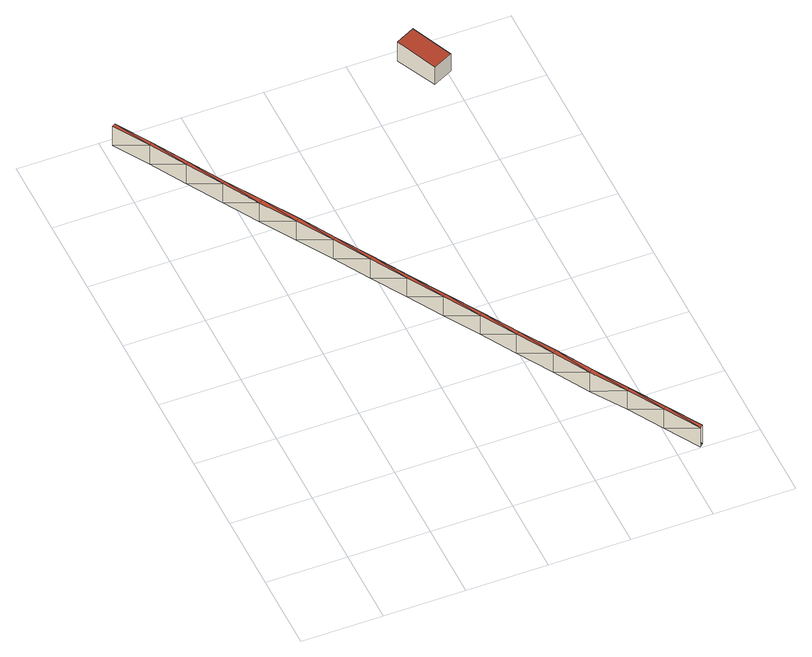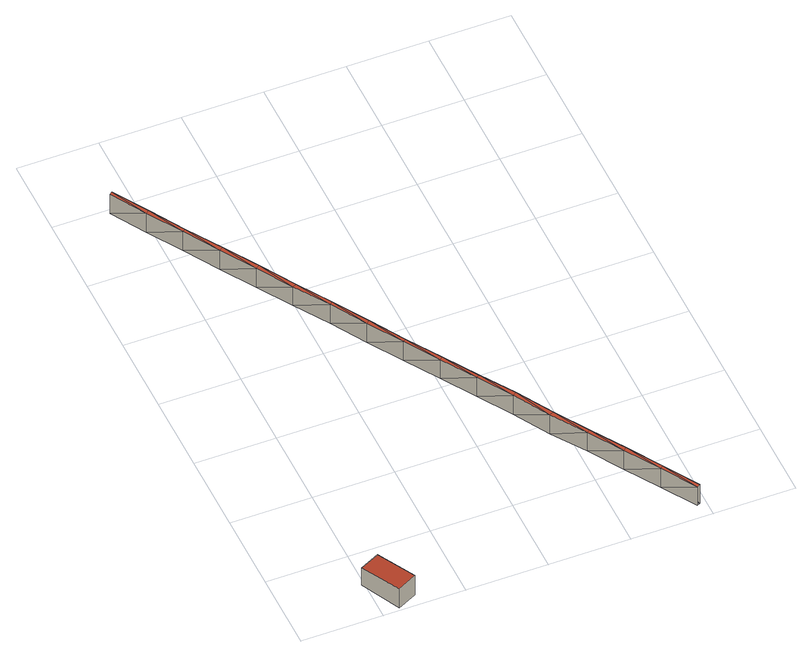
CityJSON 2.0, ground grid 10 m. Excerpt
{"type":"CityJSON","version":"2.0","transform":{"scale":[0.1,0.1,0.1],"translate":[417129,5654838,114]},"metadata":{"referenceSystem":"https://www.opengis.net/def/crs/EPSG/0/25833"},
"CityObjects":{
"building1":{"type":"Building","attributes":{"Stand_DGM":"2016","Stand_Basis-DLM":"2024","Gemeindeschluessel":"14612000","ObjektHoehe":3,"Stand_Laserscan":"2016","BodenHoehe":0,"Stand_3D-Stadtmodell":"2025","Geometrietyp2DReferenz":2000,"AbsoluteHoehe":0,"measuredHeight":3,"function":"51009_1700","roofType":"9999"},"geometry":[{"type":"MultiSurface","lod":"2","boundaries":[[[0,1,2]],[[1,0,3]],[[4,5,2]],[[0,2,5]],[[6,4,3]],[[6,5,4]],[[3,0,7]],[[6,3,7]],[[8,0,5]],[[0,8,7]],[[6,9,5]],[[8,5,9]],[[10,6,7]],[[7,8,11]],[[10,9,6]],[[10,7,11]],[[12,8,9]],[[8,12,11]],[[10,13,9]],[[12,9,13]],[[14,10,11]],[[11,12,15]],[[14,13,10]],[[14,11,15]],[[16,12,13]],[[12,16,15]],[[14,17,13]],[[16,13,17]],[[18,14,15]],[[15,16,19]],[[18,17,14]],[[18,15,19]],[[20,16,17]],[[16,20,19]],[[18,21,17]],[[20,17,21]],[[22,18,19]],[[19,20,23]],[[22,21,18]],[[22,19,23]],[[24,20,21]],[[20,24,23]],[[22,25,21]],[[24,21,25]],[[26,22,23]],[[23,24,27]],[[26,25,22]],[[26,23,27]],[[28,24,25]],[[24,28,27]],[[26,29,25]],[[28,25,29]],[[30,26,27]],[[27,28,31]],[[30,29,26]],[[30,27,31]],[[32,28,29]],[[28,32,31]],[[30,33,29]],[[32,29,33]],[[34,30,31]],[[31,32,35]],[[34,33,30]],[[34,31,35]],[[36,32,33]],[[32,36,35]],[[34,37,33]],[[36,33,37]],[[38,34,35]],[[38,37,34]],[[35,36,39]],[[38,35,39]],[[40,36,37]],[[36,40,39]],[[38,41,37]],[[40,37,41]],[[42,38,39]],[[39,40,43]],[[42,41,38]],[[42,39,43]],[[44,40,41]],[[40,44,43]],[[42,45,41]],[[44,41,45]],[[46,42,43]],[[43,44,47]],[[46,45,42]],[[46,43,47]],[[48,44,45]],[[44,48,47]],[[46,49,45]],[[48,45,49]],[[50,46,47]],[[47,48,51]],[[50,49,46]],[[50,47,51]],[[52,48,49]],[[48,52,51]],[[50,53,49]],[[52,49,53]],[[54,50,51]],[[51,52,55]],[[54,53,50]],[[54,51,55]],[[56,52,53]],[[52,56,55]],[[54,57,53]],[[56,53,57]],[[58,54,55]],[[55,56,59]],[[58,57,54]],[[58,55,59]],[[60,56,57]],[[56,60,59]],[[58,61,57]],[[60,57,61]],[[62,58,59]],[[59,60,63]],[[62,61,58]],[[62,59,63]],[[64,60,61]],[[62,65,61]],[[60,64,63]],[[64,61,65]],[[66,62,63]],[[63,64,67]],[[66,65,62]],[[66,63,67]]],"semantics":{"surfaces":[{"type":"WallSurface"},{"type":"RoofSurface"},{"type":"GroundSurface"}],"values":[0,1,2,0,0,2,1,0,0,1,2,0,0,1,2,0,0,1,2,0,0,1,2,0,0,1,2,0,0,1,2,0,0,1,2,0,0,1,2,0,0,1,2,0,0,1,2,0,0,1,2,0,0,1,2,0,0,1,2,0,0,1,2,0,0,1,2,0,0,2,1,0,0,1,2,0,0,1,2,0,0,1,2,0,0,1,2,0,0,1,2,0,0,1,2,0,0,1,2,0,0,1,2,0,0,1,2,0,0,1,2,0,0,1,2,0,0,1,2,0,0,2,1,0,0,1,2,0]}}]},
"building2":{"type":"Building","attributes":{"Dachtyp_tdc":"tdcPolyFlatRoof","Gemeindeschluessel":14612000,"Dachneigung":4.34,"QualitaetDacherkennung":64,"Geometrietyp2DReferenz":"3000","measuredHeight":3.04,"function":"31001_2000","roofType":"2100"},"geometry":[{"type":"Solid","lod":"2","boundaries":[[[[68,69,70,71]],[[69,72,73,70]],[[72,74,75,73]],[[74,68,71,75]],[[74,72,69,68]],[[71,70,73,75]]]],"semantics":{"surfaces":[{"type":"WallSurface"},{"type":"RoofSurface"},{"type":"GroundSurface"}],"values":[[0,0,0,0,1,2]]}}]}
},
"vertices":[
[36,642,44],[10,685,44],[10,685,14],[14,687,44],[14,687,14],[36,642,14],[40,645,14],[40,645,44],[62,599,43],[62,599,13],[66,602,13],[66,602,43],[88,557,42],[88,557,12],[92,559,12],[92,559,42],[114,514,41],[114,514,11],[119,517,11],[119,517,41],[140,471,42],[140,471,12],[145,474,12],[145,474,42],[167,429,41],[167,429,11],[171,431,11],[171,431,41],[193,386,40],[193,386,10],[197,389,10],[197,389,40],[219,344,39],[219,344,9],[223,346,9],[223,346,39],[245,301,39],[245,301,9],[249,304,9],[249,304,39],[271,258,39],[271,258,9],[275,261,9],[275,261,39],[297,216,38],[297,216,8],[302,218,8],[302,218,38],[323,173,38],[323,173,8],[328,176,8],[328,176,38],[349,130,37],[349,130,7],[354,133,7],[354,133,37],[376,88,37],[376,88,7],[380,90,7],[380,90,37],[402,45,37],[402,45,7],[406,48,7],[406,48,37],[428,2,37],[428,2,7],[432,5,7],[432,5,37],
[379,635,35],[355,685,39],[355,685,8],[379,635,8],[379,697,39],[379,697,8],[404,647,35],[404,647,8]
]}
